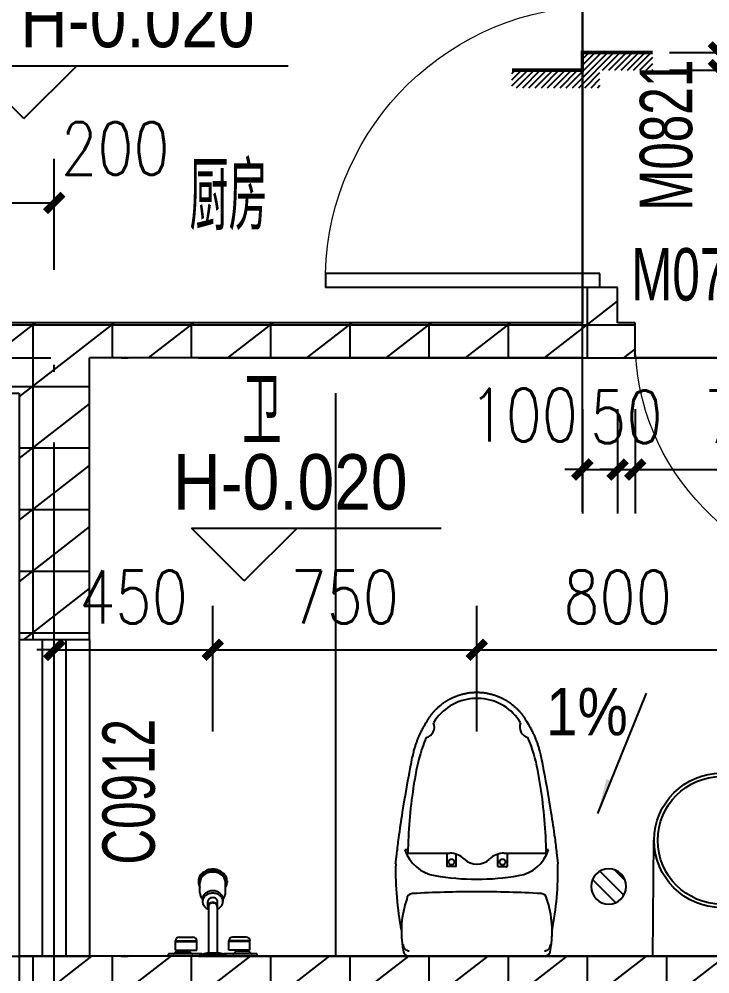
# Model space of a CAD drawing. Extents: x 718358 to 1668613, y -348838 to -159582.
# Drawn here: x 799135 to 801097, y -332244 to -329531 of the extents above; entities that cross this region are included whole.
import ezdxf

# ---------------------------------------------------------------- set-up
doc = ezdxf.new("R2010")
doc.units = 0
doc.header["$LTSCALE"] = 1000
doc.linetypes.add('DOTE', pattern=[2.42, 2, -0.2, 0.02, -0.2])
for name, color, linetype in [('建-厨卫用具', 66, 'Continuous'), ('建-墙体', 2, 'Continuous'), ('建-尺寸', 73, 'Continuous'), ('建-影线', 8, 'Continuous'), ('建-房间名', 7, 'Continuous'), ('建-标高', 3, 'Continuous'), ('建-符号', 3, 'Continuous'), ('建-轴网', 14, 'DOTE'), ('建-门窗', 4, 'Continuous'), ('建-门窗-编号', 7, 'Continuous'), ('高差符号', 7, 'Continuous')]:
    doc.layers.add(name, color=color, linetype=linetype)
doc.styles.add('_TCH_DIM', font='gt单线西文.shx', dxfattribs={"width": 0.8, "bigfont": 'gt单线中文.shx'})
doc.styles.add('_TCH_WINDOW', font='gt单线西文.shx', dxfattribs={"height": 3.5, "bigfont": 'gt单线中文.shx'})
doc.styles.add('DIM_FONT', font='SIMPLEX.shx', dxfattribs={"width": 0.8, "bigfont": 'GBCBIG.shx'})
doc.dimstyles.new('DIMN50', dxfattribs={"dimscale": 0.5, "dimtxt": 300, "dimasz": 100, "dimexe": 250, "dimexo": 300, "dimgap": 150, "dimtad": 1, "dimdec": 0, "dimzin": 0, "dimdsep": 46, "dimtxsty": 'DIM_FONT', "dimblk": 'ARCHTICK', "dimcen": 0.09, "dimdle": 1, "dimclrt": 7, "dimazin": 2, "dimtfac": 1, "dimtdec": 0, "dimtix": 1, "dimtmove": 2, "dimatfit": 3, "dimldrblk": 'ARCHTICK', "dimfxl": 1, "dimtolj": 1, "dimtzin": 0, "dimarcsym": 0})
pattern_1 = [(0, (0, 0), (0, 175), []), (37.875, (200, 0), (-84.807639, 109.038328), []), (90, (200, 0), (-225, 1e-14), [])]

# ---------------------------------------------------------------- blocks, each defined once
blk = doc.blocks.new('wash04')
at = {"layer": '建-厨卫用具'}
for p, q in [((-5.5, 113.5), (-5.5, 28.3)), ((0, 115.5), (-4.6, 114.6)), ((0, 115.5), (0, 33)), ((-49.2, 86.4), (-49.2, 51.2)), ((-15.1, 96.2), (-39.3, 96.2)), ((-15.1, 96.2), (-15.1, 41.3)), ((-12.1, 93.5), (-15.1, 93.5)), ((-11.7, 94.4), (-7.5, 97.9)), ((-12.1, 60.5), (-15.1, 60.5)), ((-11.7, 59.6), (-7.5, 56.1)), ((-194.5, 36.9), (-190.5, 36.9)), ((-163, 33), (-190, 33)), ((-146.8, 26.4), (-140.8, 26.4)), ((-15.1, 41.3), (-39.3, 41.3)), ((-4.4, 33), (-8.8, 14.3)), ((-4.4, 33), (0, 33)), ((-4.4, -33), (-4.4, 33)), ((0, -33), (0, 33)), ((-128.1, 12.7), (-140.8, 12.7)), ((-128.1, 11.3), (-8.8, 11.3)), ((-8.8, -14.3), (-8.8, 14.3)), ((-128.1, -12.6), (-140.8, -12.6)), ((-128.1, -11.3), (-8.8, -11.3)), ((-4.4, -33), (-8.8, -14.3)), ((-194.5, -36.8), (-190.5, -36.8)), ((-163, -33), (-190, -33)), ((-146.8, -26.4), (-140.8, -26.4)), ((-15.1, -41.2), (-39.3, -41.2)), ((-15.1, -96.2), (-15.1, -41.2)), ((-5.5, -28.3), (-5.5, -113.5)), ((-4.4, -33), (0, -33)), ((0, -33), (0, -115.5)), ((-49.2, -86.3), (-49.2, -51.1)), ((-12.1, -60.5), (-15.1, -60.5)), ((-11.7, -59.6), (-7.5, -56.1)), ((-15.1, -96.2), (-39.3, -96.2)), ((-12.1, -93.5), (-15.1, -93.5)), ((-11.7, -94.4), (-7.5, -97.9)), ((0, -115.5), (-4.6, -114.5))]:
    blk.add_line(p, q, dxfattribs=at)
at = {"layer": '建-厨卫用具', "color": 8}
for p, q in [((-39.3, 96.2), (-39.3, 41.3)), ((-38.8, 96.2), (-38.8, 41.3)), ((-37.7, 96.2), (-37.7, 41.3)), ((-12.1, 93.5), (-12.1, 60.5)), ((-39.3, -96.2), (-39.3, -41.2)), ((-38.8, -96.2), (-38.8, -41.2)), ((-37.7, -96.2), (-37.7, -41.2)), ((-12.1, -93.5), (-12.1, -60.5))]:
    blk.add_line(p, q, dxfattribs=at)
at = {"layer": '建-厨卫用具'}
for centre, radius, start, end in [((-11, 102.1), 5.5, 309.8056, 0), ((-4.4, 113.5), 1.1, 101.3099, 180), ((-39.3, 86.4), 9.9, 90, 180), ((-11, 93.5), 1.1, 129.8056, 180), ((-39.3, 51.2), 9.9, 180, 270), ((-11, 60.5), 1.1, 180, 230.1944), ((-11, 51.9), 5.5, 0, 50.1944), ((-185.9, 2.7), 37.5, 141.5015, 161.7649), ((-181.9, 2.7), 37.5, 141.5015, 161.7649), ((-191.2, 6.9), 30.8, 117.509, 141.5015), ((-187.1, 6.9), 30.8, 117.509, 141.5015), ((-187.4, 5.5), 28.1, 116.824, 140.6773), ((-194.5, 13.3), 23.5, 90, 117.509), ((-190.5, 13.3), 23.5, 90, 117.509), ((-190, 10.7), 22.3, 90, 116.824), ((-190.5, 13.3), 23.5, 62.491, 90), ((-193.8, 6.9), 30.8, 58.0154, 62.491), ((-163, 10.7), 22.3, 63.176, 90), ((-147.1, 8.6), 17.8, 90, 116.824), ((-165.6, 5.5), 28.1, 47.966, 63.176), ((-140.8, 8.6), 17.8, 90, 116.824), ((-147.1, 8.6), 17.8, 89.0775, 90), ((-140.8, 8.6), 17.8, 63.176, 90), ((-184.4, 0), 40.2, 161.2577, 180), ((-184.4, 0), 40.2, 180, 198.7423), ((-190.8, 2.2), 33.4, 149.8929, 161.2577), ((-173.6, 0), 46.2, 161.7649, 180), ((-173.6, 0), 46.2, 180, 198.2351), ((-176.8, 0), 40.2, 161.2577, 180), ((-176.8, 0), 40.2, 180, 198.7423), ((-183.3, 2.2), 33.4, 140.6773, 161.2577), ((-136.6, 0), 32.1, 161.2577, 180), ((-141.7, 1.7), 26.7, 140.6773, 161.2577), ((-145, 4.4), 22.5, 116.824, 140.6773), ((-130.2, 0), 32.1, 161.2577, 180), ((-130.2, 0), 32.1, 180, 198.7423), ((-135.4, 1.7), 26.7, 140.6773, 161.2577), ((-138.7, 4.4), 22.5, 116.824, 140.6773), ((-135.7, 0), 15.4, 161.2577, 180), ((-135.7, 0), 15.4, 180, 198.7423), ((-138.2, 0.8), 12.8, 140.6773, 161.2577), ((-139.8, 2.1), 10.8, 116.824, 140.6773), ((-140.8, 4.1), 8.55, 90, 116.824), ((-123.1, 0), 15.4, 161.2577, 180), ((-125.6, 0.8), 12.8, 140.6773, 161.2577), ((-123.6, 0), 13.7, 161.2577, 180), ((-123.6, 0), 13.7, 180, 198.7423), ((-125.8, 0.7), 11.4, 140.6773, 161.2577), ((-127.1, 2.1), 10.8, 116.824, 140.6773), ((-127.2, 1.9), 9.6, 116.824, 140.6773), ((-142.8, 4.4), 22.5, 39.3227, 63.176), ((-128.1, 4.1), 8.55, 90, 116.824), ((-128.1, 3.7), 7.62, 90, 116.824), ((-128.1, 4.1), 8.55, 63.176, 90), ((-146.1, 1.7), 26.7, 20.9061, 39.3227), ((-129.1, 2.1), 10.8, 58.2231, 63.176), ((-190.8, -2.2), 33.4, 198.7423, 210.1071), ((-185.9, -2.7), 37.5, 198.2351, 218.4985), ((-181.9, -2.7), 37.5, 198.2351, 218.4985), ((-183.3, -2.2), 33.4, 198.7423, 219.3227), ((-187.4, -5.5), 28.1, 219.3227, 243.176), ((-136.6, 0), 32.1, 180, 198.7423), ((-141.7, -1.7), 26.7, 198.7423, 219.3227), ((-145, -4.4), 22.5, 219.3227, 243.176), ((-135.4, -1.7), 26.7, 198.7423, 219.3227), ((-138.7, -4.4), 22.5, 219.3227, 243.176), ((-147.1, -8.6), 17.8, 243.176, 270), ((-138.2, -0.8), 12.8, 198.7423, 219.3227), ((-140.8, -8.6), 17.8, 243.176, 270), ((-139.8, -2.1), 10.8, 219.3227, 243.176), ((-140.8, -4.1), 8.55, 243.176, 270), ((-140.8, -8.6), 17.8, 270, 296.824), ((-123.1, 0), 15.4, 180, 198.7423), ((-125.6, -0.8), 12.8, 198.7423, 219.3227), ((-125.8, -0.7), 11.4, 198.7423, 219.3227), ((-127.1, -2.1), 10.8, 219.3227, 243.176), ((-127.2, -1.9), 9.6, 219.3227, 243.176), ((-142.8, -4.4), 22.5, 296.824, 320.6773), ((-128.1, -4.1), 8.55, 243.176, 270), ((-128.1, -3.7), 7.62, 243.176, 270), ((-128.1, -4.1), 8.55, 270, 296.824), ((-146.1, -1.7), 26.7, 320.6773, 339.0939), ((-129.1, -2.1), 10.8, 296.824, 301.7769), ((-191.2, -6.9), 30.8, 218.4985, 242.491), ((-210.5, -29.4), 1.7, 32.24, 179.2343), ((-187.1, -6.9), 30.8, 218.4985, 242.491), ((-194.5, -13.3), 23.5, 242.491, 270), ((-190.5, -13.3), 23.5, 242.491, 270), ((-190, -10.7), 22.3, 243.176, 270), ((-190.5, -13.3), 23.5, 270, 297.509), ((-193.8, -6.9), 30.8, 297.509, 301.9846), ((-163, -10.7), 22.3, 270, 296.824), ((-165.6, -5.5), 28.1, 296.824, 312.034), ((-147.1, -8.6), 17.8, 270, 270.9225), ((-39.3, -51.1), 9.9, 90, 180), ((-11, -60.5), 1.1, 129.8056, 180), ((-11, -51.9), 5.5, 309.8056, 0), ((-39.3, -86.3), 9.9, 180, 270), ((-11, -93.5), 1.1, 180, 230.1944), ((-11, -102.1), 5.5, 0, 50.1944), ((-4.4, -113.5), 1.1, 180, 258.6901)]:
    blk.add_arc(centre, radius, start, end, dxfattribs=at)
at = {"layer": '建-厨卫用具', "color": 8}
for centre, radius, start, end in [((-210.5, 29.4), 1.7, 180.7657, 327.76), ((-203.7, 27.2), 6.9, 74.9906, 120.7656), ((-177.6, 0), 46.2, 161.7649, 180), ((-177.6, 0), 46.2, 180, 198.2351), ((-221.5, 4.2), 2.39, 29.8338, 144.7935), ((-219.9, 14.7), 2.59, 217.5611, 319.1131), ((-215.8, 21.9), 1.91, 4.7667, 145.8586), ((-221.5, -4.2), 2.39, 215.2065, 330.1662), ((-219.9, -14.7), 2.59, 40.8869, 142.4389), ((-215.8, -21.9), 1.91, 214.1414, 355.2333), ((-203.7, -27.2), 6.9, 239.2344, 285.0094)]:
    blk.add_arc(centre, radius, start, end, dxfattribs=at)
blk = doc.blocks.new('A$C28466982')
at = {"layer": '建-厨卫用具'}
h = blk.add_hatch(dxfattribs=at)
h.set_pattern_fill('ANSI31', color=256, scale=20, style=0)
h.set_pattern_definition([(45, (-61544.167, -20665.726), (-22.45064, 22.45064), [])])
edge = h.paths.add_edge_path()
edge.add_arc((50, 50), 50, 0, 360)
blk.add_circle((50, 50), 50, dxfattribs=at)
blk = doc.blocks.new('$TCHSYS$DOOR2D')
for p, q in [((0.45, 0.975), (0.5, 0.975)), ((0.45, 0), (0.45, 0.975)), ((0.5, 0), (0.5, 0.975)), ((0.5, 0), (0.45, 0))]:
    blk.add_line(p, q)
at = {"lineweight": 13}
blk.add_arc((0.475, 0), 0.975, 91.4693, 180, dxfattribs=at)
blk = doc.blocks.new('MT')
at = {"layer": '建-厨卫用具'}
for p, q in [((-193.5, 0), (193.5, 0)), ((-230, -265.8), (-230.4, -261.9)), ((-229.6, -269.6), (-230, -265.8)), ((-229.1, -273.4), (-229.6, -269.6)), ((-85.9, -292.3, 0), (-85.9, -254.8, 0)), ((-84.8, -253.7, 0), (-61.2, -253.7, 0)), ((-60.2, -254.8, 0), (-60.2, -289.7, 0)), ((58.2, -256.3, 0), (58.2, -289.3, 0)), ((84.4, -255.2, 0), (59.2, -255.2, 0)), ((85.4, -292.3, 0), (85.4, -256.3, 0)), ((229.6, -269.6), (229.1, -273.4)), ((230, -265.8), (229.6, -269.6)), ((230.4, -261.9), (230, -265.8)), ((-228.7, -277.2), (-229.1, -273.4)), ((-228.3, -281), (-228.7, -277.2)), ((-227.8, -284.8), (-228.3, -281)), ((-227.4, -288.6), (-227.8, -284.8)), ((-226.9, -292.4), (-227.4, -288.6)), ((-226.3, -297.8), (-226.9, -292.4)), ((-225.6, -303.2), (-226.3, -297.8)), ((-77.9, -292.3, 0), (-197.4, -292.3, 0)), ((195.9, -292.3, 0), (77, -292.3, 0)), ((226.3, -297.8), (225.6, -303.2)), ((226.9, -292.4), (226.3, -297.8)), ((227.4, -288.6), (226.9, -292.4)), ((227.8, -284.8), (227.4, -288.6)), ((228.3, -281), (227.8, -284.8)), ((228.7, -277.2), (228.3, -281)), ((229.1, -273.4), (228.7, -277.2)), ((-225, -308.6), (-225.6, -303.2)), ((-224.3, -314.1), (-225, -308.6)), ((-223.6, -319.5), (-224.3, -314.1)), ((-222.9, -324.9), (-223.6, -319.5)), ((-222.2, -330.3), (-222.9, -324.9)), ((-204, -301.6, 0), (-197.2, -301.6, 0)), ((195.7, -301.6, 0), (204, -301.6, 0)), ((222.9, -324.9), (222.2, -330.3)), ((223.6, -319.5), (222.9, -324.9)), ((224.3, -314.1), (223.6, -319.5)), ((225, -308.6), (224.3, -314.1)), ((225.6, -303.2), (225, -308.6)), ((-221.4, -335.8), (-222.2, -330.3)), ((-220.2, -344.9), (-221.4, -335.8)), ((-218.9, -354), (-220.2, -344.9)), ((220.2, -344.9), (218.9, -354)), ((221.4, -335.8), (220.2, -344.9)), ((222.2, -330.3), (221.4, -335.8)), ((-217.6, -363.1), (-218.9, -354)), ((-216.3, -372.2), (-217.6, -363.1)), ((-214.9, -381.3), (-216.3, -372.2)), ((216.3, -372.2), (214.9, -381.3)), ((217.6, -363.1), (216.3, -372.2)), ((218.9, -354), (217.6, -363.1)), ((-213.6, -390.4), (-214.9, -381.3)), ((-212.2, -399.5), (-213.6, -390.4)), ((-210.7, -408.6), (-212.2, -399.5)), ((212.2, -399.5), (210.7, -408.6)), ((213.6, -390.4), (212.2, -399.5)), ((214.9, -381.3), (213.6, -390.4)), ((-207.9, -426.5), (-210.7, -408.6)), ((-204.9, -444.3), (-207.9, -426.5)), ((207.9, -426.5), (204.9, -444.3)), ((210.7, -408.6), (207.9, -426.5)), ((-201.9, -462.1), (-204.9, -444.3)), ((204.9, -444.3), (201.9, -462.1)), ((-198.7, -479.9), (-201.9, -462.1)), ((-195.5, -497.6), (-198.7, -479.9)), ((198.7, -479.9), (195.5, -497.6)), ((201.9, -462.1), (198.7, -479.9)), ((-192.3, -515.4), (-195.5, -497.6)), ((-189, -533.2), (-192.3, -515.4)), ((192.3, -515.4), (189, -533.2)), ((195.5, -497.6), (192.3, -515.4)), ((-185.6, -550.9), (-189, -533.2)), ((189, -533.2), (185.6, -550.9)), ((-184.3, -557.4), (-185.6, -550.9)), ((-183.1, -563.2), (-184.3, -557.4)), ((-182, -568.2), (-183.1, -563.2)), ((-181, -572.6), (-182, -568.2)), ((182, -568.2), (181, -572.6)), ((183.1, -563.2), (182, -568.2)), ((184.3, -557.4), (183.1, -563.2)), ((185.6, -550.9), (184.3, -557.4)), ((-180.1, -576.6), (-181, -572.6)), ((-179.2, -580.1), (-180.1, -576.6)), ((-178.4, -583.2), (-179.2, -580.1)), ((-177.5, -586.1), (-178.4, -583.2)), ((-176.7, -588.9), (-177.5, -586.1)), ((-176, -591.6), (-176.7, -588.9)), ((-175.2, -594.1), (-176, -591.6)), ((-174.4, -596.5), (-175.2, -594.1)), ((-173.7, -598.9), (-174.4, -596.5)), ((174.4, -596.5), (173.7, -598.9)), ((175.2, -594.1), (174.4, -596.5)), ((176, -591.6), (175.2, -594.1)), ((176.7, -588.9), (176, -591.6)), ((177.5, -586.1), (176.7, -588.9)), ((178.4, -583.2), (177.5, -586.1)), ((179.2, -580.1), (178.4, -583.2)), ((180.1, -576.6), (179.2, -580.1)), ((181, -572.6), (180.1, -576.6)), ((-172.9, -601.2), (-173.7, -598.9)), ((-172.1, -603.4), (-172.9, -601.2)), ((-171.4, -605.6), (-172.1, -603.4)), ((-170.6, -607.9), (-171.4, -605.6)), ((-169.7, -610.1), (-170.6, -607.9)), ((-168.9, -612.3), (-169.7, -610.1)), ((-168, -614.5), (-168.9, -612.3)), ((-167.2, -616.7), (-168, -614.5)), ((-166.3, -618.9), (-167.2, -616.7)), ((-165.4, -621), (-166.3, -618.9)), ((-164.5, -623.2), (-165.4, -621)), ((-163.5, -625.4), (-164.5, -623.2)), ((164.5, -623.2), (163.5, -625.4)), ((165.4, -621), (164.5, -623.2)), ((166.3, -618.9), (165.4, -621)), ((167.2, -616.7), (166.3, -618.9)), ((168, -614.5), (167.2, -616.7)), ((168.9, -612.3), (168, -614.5)), ((169.7, -610.1), (168.9, -612.3)), ((170.6, -607.9), (169.7, -610.1)), ((171.4, -605.6), (170.6, -607.9)), ((172.1, -603.4), (171.4, -605.6)), ((172.9, -601.2), (172.1, -603.4)), ((173.7, -598.9), (172.9, -601.2)), ((-162.6, -627.6), (-163.5, -625.4)), ((-161.6, -629.8), (-162.6, -627.6)), ((-160.5, -632), (-161.6, -629.8)), ((-159.5, -634.3), (-160.5, -632)), ((-158.3, -636.7), (-159.5, -634.3)), ((-157.1, -639.2), (-158.3, -636.7)), ((-155.8, -641.7), (-157.1, -639.2)), ((-154.4, -644.4), (-155.8, -641.7)), ((-152.9, -647.3), (-154.4, -644.4)), ((-151.2, -650.5), (-152.9, -647.3)), ((-149.2, -654), (-151.2, -650.5)), ((151.2, -650.5), (149.2, -654)), ((152.9, -647.3), (151.2, -650.5)), ((154.4, -644.4), (152.9, -647.3)), ((155.8, -641.7), (154.4, -644.4)), ((157.1, -639.2), (155.8, -641.7)), ((158.3, -636.7), (157.1, -639.2)), ((159.5, -634.3), (158.3, -636.7)), ((160.5, -632), (159.5, -634.3)), ((161.6, -629.8), (160.5, -632)), ((162.6, -627.6), (161.6, -629.8)), ((163.5, -625.4), (162.6, -627.6)), ((-146.9, -658), (-149.2, -654)), ((-144.3, -662.4), (-146.9, -658)), ((-141.3, -667.4), (-144.3, -662.4)), ((-137.8, -673.1), (-141.3, -667.4)), ((-136.5, -675.1), (-137.8, -673.1)), ((-135.4, -676.9), (-136.5, -675.1)), ((-134.4, -678.4), (-135.4, -676.9)), ((135.4, -676.9), (134.4, -678.4)), ((136.5, -675.1), (135.4, -676.9)), ((137.8, -673.1), (136.5, -675.1)), ((141.3, -667.4), (137.8, -673.1)), ((144.3, -662.4), (141.3, -667.4)), ((146.9, -658), (144.3, -662.4)), ((149.2, -654), (146.9, -658)), ((-133.5, -679.8), (-134.4, -678.4)), ((-132.7, -681), (-133.5, -679.8)), ((-131.9, -682.1), (-132.7, -681)), ((-131.3, -683), (-131.9, -682.1)), ((-130.6, -683.9), (-131.3, -683)), ((-130, -684.8), (-130.6, -683.9)), ((-129.4, -685.6), (-130, -684.8)), ((-128.9, -686.3), (-129.4, -685.6)), ((-128.3, -687), (-128.9, -686.3)), ((-127.8, -687.7), (-128.3, -687)), ((-127.2, -688.4), (-127.8, -687.7)), ((-126.7, -689.1), (-127.2, -688.4)), ((-126.2, -689.7), (-126.7, -689.1)), ((-125.7, -690.4), (-126.2, -689.7)), ((-125.1, -691), (-125.7, -690.4)), ((-124.6, -691.7), (-125.1, -691)), ((-124.1, -692.3), (-124.6, -691.7)), ((-123.5, -693), (-124.1, -692.3)), ((-123, -693.6), (-123.5, -693)), ((-122.4, -694.2), (-123, -693.6)), ((-121.9, -694.9), (-122.4, -694.2)), ((-121.3, -695.5), (-121.9, -694.9)), ((-120.7, -696.1), (-121.3, -695.5)), ((-120.2, -696.7), (-120.7, -696.1)), ((-119.6, -697.4), (-120.2, -696.7)), ((-118.9, -698), (-119.6, -697.4)), ((-118.3, -698.7), (-118.9, -698)), ((-117.6, -699.4), (-118.3, -698.7)), ((-116.9, -700.1), (-117.6, -699.4)), ((-116.1, -700.9), (-116.9, -700.1)), ((-115.3, -701.7), (-116.1, -700.9)), ((-114.4, -702.6), (-115.3, -701.7)), ((-113.4, -703.6), (-114.4, -702.6)), ((-112.2, -704.7), (-113.4, -703.6)), ((-110.9, -705.9), (-112.2, -704.7)), ((112.2, -704.7), (110.9, -705.9)), ((113.4, -703.6), (112.2, -704.7)), ((114.4, -702.6), (113.4, -703.6)), ((115.3, -701.7), (114.4, -702.6)), ((116.1, -700.9), (115.3, -701.7)), ((116.9, -700.1), (116.1, -700.9)), ((117.6, -699.4), (116.9, -700.1)), ((118.3, -698.7), (117.6, -699.4)), ((118.9, -698), (118.3, -698.7)), ((119.6, -697.4), (118.9, -698)), ((120.2, -696.7), (119.6, -697.4)), ((120.7, -696.1), (120.2, -696.7)), ((121.3, -695.5), (120.7, -696.1)), ((121.9, -694.9), (121.3, -695.5)), ((122.4, -694.2), (121.9, -694.9)), ((123, -693.6), (122.4, -694.2)), ((123.5, -693), (123, -693.6)), ((124.1, -692.3), (123.5, -693)), ((124.6, -691.7), (124.1, -692.3)), ((125.1, -691), (124.6, -691.7)), ((125.7, -690.4), (125.1, -691)), ((126.2, -689.7), (125.7, -690.4)), ((126.7, -689.1), (126.2, -689.7)), ((127.2, -688.4), (126.7, -689.1)), ((127.8, -687.7), (127.2, -688.4)), ((128.3, -687), (127.8, -687.7)), ((128.9, -686.3), (128.3, -687)), ((129.4, -685.6), (128.9, -686.3)), ((130, -684.8), (129.4, -685.6)), ((130.6, -683.9), (130, -684.8)), ((131.3, -683), (130.6, -683.9)), ((131.9, -682.1), (131.3, -683)), ((132.7, -681), (131.9, -682.1)), ((133.5, -679.8), (132.7, -681)), ((134.4, -678.4), (133.5, -679.8)), ((-109.3, -707.3), (-110.9, -705.9)), ((-107.6, -708.9), (-109.3, -707.3)), ((-105.7, -710.5), (-107.6, -708.9)), ((-104, -712), (-105.7, -710.5)), ((-102.5, -713.3), (-104, -712)), ((-101.2, -714.4), (-102.5, -713.3)), ((-100, -715.3), (-101.2, -714.4)), ((-99, -716.2), (-100, -715.3)), ((-98, -717), (-99, -716.2)), ((-97.1, -717.7), (-98, -717)), ((-96.2, -718.3), (-97.1, -717.7)), ((-95.4, -718.9), (-96.2, -718.3)), ((-94.6, -719.5), (-95.4, -718.9)), ((-93.8, -720.1), (-94.6, -719.5)), ((-93, -720.7), (-93.8, -720.1)), ((-92.3, -721.2), (-93, -720.7)), ((-91.5, -721.7), (-92.3, -721.2)), ((-90.8, -722.2), (-91.5, -721.7)), ((-90, -722.7), (-90.8, -722.2)), ((-89.3, -723.2), (-90, -722.7)), ((-88.5, -723.7), (-89.3, -723.2)), ((-87.8, -724.2), (-88.5, -723.7)), ((-87, -724.7), (-87.8, -724.2)), ((-86.3, -725.1), (-87, -724.7)), ((-85.5, -725.6), (-86.3, -725.1)), ((-84.8, -726.1), (-85.5, -725.6)), ((-84, -726.5), (-84.8, -726.1)), ((-83.2, -727), (-84, -726.5)), ((-82.4, -727.4), (-83.2, -727)), ((-81.6, -727.9), (-82.4, -727.4)), ((-80.8, -728.4), (-81.6, -727.9)), ((-79.9, -728.9), (-80.8, -728.4)), ((-79, -729.4), (-79.9, -728.9)), ((-78, -729.9), (-79, -729.4)), ((-77, -730.4), (-78, -729.9)), ((-75.9, -731), (-77, -730.4)), ((-74.7, -731.6), (-75.9, -731)), ((-73.3, -732.3), (-74.7, -731.6)), ((-71.8, -733), (-73.3, -732.3)), ((73.3, -732.3), (71.8, -733)), ((73.7, -732), (72.9, -732.5)), ((74.7, -731.6), (73.3, -732.3)), ((75.9, -731), (74.7, -731.6)), ((77, -730.4), (75.9, -731)), ((78, -729.9), (77, -730.4)), ((79, -729.4), (78, -729.9)), ((79.9, -728.9), (79, -729.4)), ((80.8, -728.4), (79.9, -728.9)), ((81.6, -727.9), (80.8, -728.4)), ((82.4, -727.4), (81.6, -727.9)), ((83.2, -727), (82.4, -727.4)), ((84, -726.5), (83.2, -727)), ((84.8, -726.1), (84, -726.5)), ((85.5, -725.6), (84.8, -726.1)), ((86.3, -725.1), (85.5, -725.6)), ((87, -724.7), (86.3, -725.1)), ((87.8, -724.2), (87, -724.7)), ((88.5, -723.7), (87.8, -724.2)), ((89.3, -723.2), (88.5, -723.7)), ((90, -722.7), (89.3, -723.2)), ((90.8, -722.2), (90, -722.7)), ((91.5, -721.7), (90.8, -722.2)), ((92.3, -721.2), (91.5, -721.7)), ((93, -720.7), (92.3, -721.2)), ((94.6, -719.5), (93.8, -720.1)), ((95.4, -718.9), (94.6, -719.5)), ((96.2, -718.3), (95.4, -718.9)), ((97.1, -717.7), (96.2, -718.3)), ((98, -717), (97.1, -717.7)), ((99, -716.2), (98, -717)), ((100, -715.3), (99, -716.2)), ((101.2, -714.4), (100, -715.3)), ((102.5, -713.3), (101.2, -714.4)), ((104, -712), (102.5, -713.3)), ((105.7, -710.5), (104, -712)), ((107.6, -708.9), (105.7, -710.5)), ((109.3, -707.3), (107.6, -708.9)), ((110.9, -705.9), (109.3, -707.3)), ((-70, -733.8), (-71.8, -733)), ((-68, -734.8), (-70, -733.8)), ((-65.7, -735.8), (-68, -734.8)), ((-63.7, -736.7), (-65.7, -735.8)), ((-61.9, -737.4), (-63.7, -736.7)), ((-60.3, -738.1), (-61.9, -737.4)), ((-58.9, -738.7), (-60.3, -738.1)), ((-57.7, -739.2), (-58.9, -738.7)), ((-56.6, -739.6), (-57.7, -739.2)), ((-55.6, -740), (-56.6, -739.6)), ((-54.6, -740.3), (-55.6, -740)), ((-53.7, -740.7), (-54.6, -740.3)), ((-52.9, -741), (-53.7, -740.7)), ((-52, -741.3), (-52.9, -741)), ((-51.2, -741.5), (-52, -741.3)), ((-50.3, -741.8), (-51.2, -741.5)), ((-49.5, -742.1), (-50.3, -741.8)), ((-48.6, -742.4), (-49.5, -742.1)), ((-47.7, -742.6), (-48.6, -742.4)), ((-46.7, -742.9), (-47.7, -742.6)), ((-45.7, -743.2), (-46.7, -742.9)), ((-44.5, -743.5), (-45.7, -743.2)), ((-43.2, -743.9), (-44.5, -743.5)), ((-41.8, -744.3), (-43.2, -743.9)), ((-40.1, -744.7), (-41.8, -744.3)), ((-38.2, -745.1), (-40.1, -744.7)), ((-36, -745.6), (-38.2, -745.1)), ((-33.6, -746.2), (-36, -745.6)), ((-31.4, -746.6), (-33.6, -746.2)), ((-29.5, -747), (-31.4, -746.6)), ((-27.7, -747.4), (-29.5, -747)), ((-26.2, -747.7), (-27.7, -747.4)), ((-24.9, -747.9), (-26.2, -747.7)), ((-23.6, -748.1), (-24.9, -747.9)), ((-22.5, -748.3), (-23.6, -748.1)), ((-21.4, -748.4), (-22.5, -748.3)), ((-20.3, -748.6), (-21.4, -748.4)), ((-19.3, -748.7), (-20.3, -748.6)), ((-18.3, -748.8), (-19.3, -748.7)), ((-17.3, -748.9), (-18.3, -748.8)), ((-16.2, -749), (-17.3, -748.9)), ((-15.2, -749.1), (-16.2, -749)), ((-14, -749.2), (-15.2, -749.1)), ((-12.9, -749.3), (-14, -749.2)), ((-11.6, -749.4), (-12.9, -749.3)), ((-10.2, -749.5), (-11.6, -749.4)), ((-8.6, -749.5), (-10.2, -749.5)), ((-6.9, -749.6), (-8.6, -749.5)), ((-4.9, -749.6), (-6.9, -749.6)), ((-2.6, -749.7), (-4.9, -749.6)), ((0, -749.7), (-2.6, -749.7)), ((2.6, -749.7), (0, -749.7)), ((4.9, -749.6), (2.6, -749.7)), ((6.9, -749.6), (4.9, -749.6)), ((8.6, -749.5), (6.9, -749.6)), ((10.2, -749.5), (8.6, -749.5)), ((11.6, -749.4), (10.2, -749.5)), ((12.9, -749.3), (11.6, -749.4)), ((14, -749.2), (12.9, -749.3)), ((15.2, -749.1), (14, -749.2)), ((16.2, -749), (15.2, -749.1)), ((17.3, -748.9), (16.2, -749)), ((18.3, -748.8), (17.3, -748.9)), ((19.3, -748.7), (18.3, -748.8)), ((20.3, -748.6), (19.3, -748.7)), ((21.4, -748.4), (20.3, -748.6)), ((22.5, -748.3), (21.4, -748.4)), ((23.6, -748.1), (22.5, -748.3)), ((24.9, -747.9), (23.6, -748.1)), ((26.2, -747.7), (24.9, -747.9)), ((27.7, -747.4), (26.2, -747.7)), ((29.5, -747), (27.7, -747.4)), ((31.4, -746.6), (29.5, -747)), ((33.6, -746.2), (31.4, -746.6)), ((36, -745.6), (33.6, -746.2)), ((38.2, -745.1), (36, -745.6)), ((40.1, -744.7), (38.2, -745.1)), ((41.8, -744.3), (40.1, -744.7)), ((43.2, -743.9), (41.8, -744.3)), ((44.5, -743.5), (43.2, -743.9)), ((45.7, -743.2), (44.5, -743.5)), ((46.7, -742.9), (45.7, -743.2)), ((47.7, -742.6), (46.7, -742.9)), ((48.6, -742.4), (47.7, -742.6)), ((49.5, -742.1), (48.6, -742.4)), ((50.3, -741.8), (49.5, -742.1)), ((51.2, -741.5), (50.3, -741.8)), ((52, -741.3), (51.2, -741.5)), ((52.9, -741), (52, -741.3)), ((53.7, -740.7), (52.9, -741)), ((54.6, -740.3), (53.7, -740.7)), ((55.6, -740), (54.6, -740.3)), ((56.6, -739.6), (55.6, -740)), ((57.7, -739.2), (56.6, -739.6)), ((58.9, -738.7), (57.7, -739.2)), ((60.3, -738.1), (58.9, -738.7)), ((61.9, -737.4), (60.3, -738.1)), ((63.7, -736.7), (61.9, -737.4)), ((65.7, -735.8), (63.7, -736.7)), ((68, -734.8), (65.7, -735.8)), ((70, -733.8), (68, -734.8)), ((71.8, -733), (70, -733.8))]:
    blk.add_line(p, q, dxfattribs=at)
for centre, radius in [((-73.1, -267.4, 0), 8.36), ((71.6, -267.4, 0), 8.27)]:
    blk.add_circle(centre, radius, dxfattribs=at)
for centre, radius, start, end in [((192, -17.1), 17.1, 357.045, 84.9042), ((68.3, -71, 0), 282.4, 169.1623, 198.8128), ((68.3, -71), 282.4, 169.1623, 180.2252), ((-192, -17.1), 17.1, 95.0958, 182.955), ((-192, -32.1, 0), 17.1, 90, 182.955), ((192, -32.1, 0), 17.1, 357.045, 90), ((-68.3, -71, 0), 282.4, 341.1872, 10.8377), ((-68.3, -71), 282.4, 359.7748, 10.8377), ((654.1, -242.1), 884.7, 168.9279, 181.2884), ((-654.1, -242.1), 884.7, 358.7116, 11.0721), ((-182, -160.6, 0), 17.1, 185.0205, 266.767), ((182, -160.6, 0), 17.1, 273.233, 354.9795), ((0, 3061.2, 0), 3244, 266.7671, 270), ((0, 3061.2, 0), 3244, 270, 273.2329), ((-100.6, -336, 0), 108.9, 99.6222, 161.5603), ((0, -919.8, 0), 701.3, 80.2439, 99.7561), ((100.6, -336, 0), 108.9, 18.4397, 80.3778), ((-84.8, -254.8, 0), 1.04, 90, 180), ((-61.2, -254.8, 0), 1.04, 0, 90), ((-0.5, -312.4, 0), 51.3, 46.1631, 133.8369), ((59.2, -256.3, 0), 1.04, 90, 180), ((84.4, -256.3, 0), 1.04, 0, 90), ((1205.1, -268.4, 0), 1402.7, 180.9766, 188.7648), ((-77.9, -231.8, 0), 60.6, 270, 313.8369), ((77, -231.8, 0), 60.6, 226.1631, 270), ((-1206.6, -268.4, 0), 1402.7, 351.4194, 359.0234), ((1205.1, -268.4, 0), 1402.7, 188.7648, 190.6402), ((-1206.6, -268.4, 0), 1402.7, 349.3598, 351.4194), ((270.6, -444, 0), 451.8, 190.6402, 203.0464), ((-272.1, -444, 0), 451.8, 336.9536, 349.3598), ((-152.5, -650.5, 0), 30.5, 336.2283, 76.1176), ((151, -650.5, 0), 30.5, 103.8824, 203.7717), ((-1.1, -588.5, 0), 144, 211.0111, 265.4041), ((-0.4, -588.5, 0), 144, 274.5959, 328.9889), ((-1.1, -588.5, 0), 144, 265.4041, 270.1395), ((-0.4, -588.5, 0), 144, 269.8605, 275.0165)]:
    blk.add_arc(centre, radius, start, end, dxfattribs=at)
blk = doc.blocks.new('汤尼克半挂盆(600X520)')
at = {"layer": '建-厨卫用具'}
for p, q in [((-300, 0), (-297.5, -329)), ((-300, 0), (300, 0)), ((300, 0), (297.5, -329)), ((-3.6, -45.9), (-18.4, -52.2)), ((46.6, -209.3), (-27.4, -81.4)), ((23.7, -59.5), (65, -201.4)), ((-105, -138), (5.3, -138)), ((-105, -148), (11.1, -148)), ((0, -156.7), (0, -296.3)), ((46.5, -138), (105, -138)), ((49.4, -148), (105, -148)), ((65, -201.4), (46.6, -209.3)), ((-79.6, -220), (84.6, -220)), ((-105, -510), (105, -510)), ((-105, -520), (105, -520))]:
    blk.add_line(p, q, dxfattribs=at)
for centre, radius in [((-80, -75), 12.5), ((80, -75), 12.5), ((0, -220), 36.5), ((0, -220), 23)]:
    blk.add_circle(centre, radius, dxfattribs=at)
for centre, radius, start, end in [((-10.6, -70.6), 20, 113.1397, 212.602), ((4.2, -64.3), 20, 13.6774, 113.1397), ((-105, -329), 191, 90, 270), ((-105, -329), 181, 90, 270), ((105, -329), 191, 270, 90), ((105, -329), 181, 270, 90)]:
    blk.add_arc(centre, radius, start, end, dxfattribs=at)
blk = doc.blocks.new('$TCHSYS$WIN2D')
for p, q in [((-0.5, 0.5), (0.5, 0.5)), ((-0.5, 0.5), (-0.5, -0.5)), ((0.5, 0.5), (0.5, -0.5)), ((0.5, 0.1667), (-0.5, 0.1667)), ((0.5, -0.1667), (-0.5, -0.1667)), ((-0.5, -0.5), (0.5, -0.5))]:
    blk.add_line(p, q)
blk = doc.blocks.new('_ArchTick')
at = {"color": 0, "linetype": 'ByBlock', "const_width": 0.4}
blk.add_lwpolyline([(-0.5, -0.5), (0.5, 0.5)], dxfattribs=at)
blk = doc.blocks.new('*D417')
at = {"layer": 'Defpoints', "color": 0, "transparency": 16777216}
for p in [(800833, -329625.9), (801122.9, -329625.9), (800833, -329675.9)]:
    blk.add_point(p, dxfattribs=at)
at = {"layer": '建-尺寸', "color": 0, "lineweight": -2, "transparency": 16777216}
for p, q in [((801122.9, -329625.9), (801122.9, -329575.9)), ((800983, -329625.9), (801247.9, -329625.9)), ((801122.9, -329675.9), (801122.9, -329625.9)), ((800983, -329675.9), (801247.9, -329675.9)), ((801122.9, -329675.9), (801122.9, -329725.9))]:
    blk.add_line(p, q, dxfattribs=at)
at = {"layer": '建-尺寸', "color": 0, "lineweight": -2, "transparency": 16777216, "xscale": 50, "yscale": 50, "zscale": 50}
for p, rotation in [((801122.9, -329625.9), 270), ((801122.9, -329675.9), 90)]:
    blk.add_blockref('_ArchTick', p, dxfattribs=dict(at, rotation=rotation))
at = {"layer": '建-尺寸', "color": 7, "transparency": 16777216, "insert": (801262.9, -329650.9), "char_height": 150, "attachment_point": 5, "rotation": 90, "style": 'DIM_FONT'}
blk.add_mtext('\\A1;20', dxfattribs=at)
blk = doc.blocks.new('*D419')
at = {"layer": 'Defpoints', "color": 0, "transparency": 16777216}
for p in [(800735.2, -330489.1), (800835.2, -330489.1), (800835.2, -330811.2)]:
    blk.add_point(p, dxfattribs=at)
at = {"layer": '建-尺寸', "color": 0, "lineweight": -2, "transparency": 16777216}
for p, q in [((800735.2, -330639.1), (800735.2, -330936.2)), ((800835.2, -330639.1), (800835.2, -330936.2)), ((800735.2, -330811.2), (800685.2, -330811.2)), ((800735.2, -330811.2), (800835.2, -330811.2)), ((800835.2, -330811.2), (800885.2, -330811.2))]:
    blk.add_line(p, q, dxfattribs=at)
at = {"layer": '建-尺寸', "color": 0, "lineweight": -2, "transparency": 16777216, "xscale": 50, "yscale": 50, "zscale": 50}
blk.add_blockref('_ArchTick', (800735.2, -330811.2), dxfattribs=at)
at = {"layer": '建-尺寸', "color": 0, "lineweight": -2, "transparency": 16777216, "xscale": 50, "yscale": 50, "zscale": 50, "rotation": 180}
blk.add_blockref('_ArchTick', (800835.2, -330811.2), dxfattribs=at)
at = {"layer": '建-尺寸', "color": 7, "transparency": 16777216, "insert": (800568.6, -330656.2), "char_height": 150, "attachment_point": 5, "style": 'DIM_FONT'}
blk.add_mtext('\\A1;100', dxfattribs=at)
blk = doc.blocks.new('*D420')
at = {"layer": 'Defpoints', "color": 0, "transparency": 16777216}
for p in [(800835.2, -330489.1), (800885.2, -330489.1), (800885.2, -330811.2)]:
    blk.add_point(p, dxfattribs=at)
at = {"layer": '建-尺寸', "color": 0, "lineweight": -2, "transparency": 16777216}
for p, q in [((800835.2, -330639.1), (800835.2, -330936.2)), ((800885.2, -330639.1), (800885.2, -330936.2)), ((800835.2, -330811.2), (800785.2, -330811.2)), ((800835.2, -330811.2), (800885.2, -330811.2)), ((800885.2, -330811.2), (800935.2, -330811.2))]:
    blk.add_line(p, q, dxfattribs=at)
at = {"layer": '建-尺寸', "color": 0, "lineweight": -2, "transparency": 16777216, "xscale": 50, "yscale": 50, "zscale": 50}
blk.add_blockref('_ArchTick', (800835.2, -330811.2), dxfattribs=at)
at = {"layer": '建-尺寸', "color": 0, "lineweight": -2, "transparency": 16777216, "xscale": 50, "yscale": 50, "zscale": 50, "rotation": 180}
blk.add_blockref('_ArchTick', (800885.2, -330811.2), dxfattribs=at)
at = {"layer": '建-尺寸', "color": 7, "transparency": 16777216, "insert": (800860.2, -330661.2), "char_height": 150, "attachment_point": 5, "style": 'DIM_FONT'}
blk.add_mtext('\\A1;50', dxfattribs=at)
blk = doc.blocks.new('*D421')
at = {"layer": 'Defpoints', "color": 0, "transparency": 16777216}
for p in [(800885.2, -330489.1), (801585.2, -330489.1), (801585.2, -330811.2)]:
    blk.add_point(p, dxfattribs=at)
at = {"layer": '建-尺寸', "color": 0, "lineweight": -2, "transparency": 16777216}
for p, q in [((800885.2, -330639.1), (800885.2, -330936.2)), ((801585.2, -330639.1), (801585.2, -330936.2)), ((800884.7, -330811.2), (801585.7, -330811.2))]:
    blk.add_line(p, q, dxfattribs=at)
at = {"layer": '建-尺寸', "color": 0, "lineweight": -2, "transparency": 16777216, "xscale": 50, "yscale": 50, "zscale": 50, "rotation": 180}
blk.add_blockref('_ArchTick', (800885.2, -330811.2), dxfattribs=at)
at = {"layer": '建-尺寸', "color": 0, "lineweight": -2, "transparency": 16777216, "xscale": 50, "yscale": 50, "zscale": 50}
blk.add_blockref('_ArchTick', (801585.2, -330811.2), dxfattribs=at)
at = {"layer": '建-尺寸', "color": 7, "transparency": 16777216, "insert": (801235.2, -330661.2), "char_height": 150, "attachment_point": 5, "style": 'DIM_FONT'}
blk.add_mtext('\\A1;700', dxfattribs=at)
blk = doc.blocks.new('*D423')
at = {"layer": 'Defpoints', "color": 0, "transparency": 16777216}
for p in [(799685.2, -331323.3), (799235.2, -331705.2), (799685.2, -331705.2)]:
    blk.add_point(p, dxfattribs=at)
at = {"layer": '建-尺寸', "color": 0, "lineweight": -2, "transparency": 16777216}
for p, q in [((799235.2, -331555.2), (799235.2, -331198.3)), ((799685.2, -331555.2), (799685.2, -331198.3)), ((799235.2, -331323.3), (799185.2, -331323.3)), ((799235.2, -331323.3), (799685.2, -331323.3)), ((799685.2, -331323.3), (799735.2, -331323.3))]:
    blk.add_line(p, q, dxfattribs=at)
at = {"layer": '建-尺寸', "color": 0, "lineweight": -2, "transparency": 16777216, "xscale": 50, "yscale": 50, "zscale": 50}
blk.add_blockref('_ArchTick', (799235.2, -331323.3), dxfattribs=at)
at = {"layer": '建-尺寸', "color": 0, "lineweight": -2, "transparency": 16777216, "xscale": 50, "yscale": 50, "zscale": 50, "rotation": 180}
blk.add_blockref('_ArchTick', (799685.2, -331323.3), dxfattribs=at)
at = {"layer": '建-尺寸', "color": 7, "transparency": 16777216, "insert": (799460.2, -331173.3), "char_height": 150, "attachment_point": 5, "style": 'DIM_FONT'}
blk.add_mtext('\\A1;450', dxfattribs=at)
blk = doc.blocks.new('*D424')
at = {"layer": 'Defpoints', "color": 0, "transparency": 16777216}
for p in [(800435.2, -331323.3), (799685.2, -331705.2), (800435.2, -331705.2)]:
    blk.add_point(p, dxfattribs=at)
at = {"layer": '建-尺寸', "color": 0, "lineweight": -2, "transparency": 16777216}
for p, q in [((799685.2, -331555.2), (799685.2, -331198.3)), ((800435.2, -331555.2), (800435.2, -331198.3)), ((799684.7, -331323.3), (800435.7, -331323.3))]:
    blk.add_line(p, q, dxfattribs=at)
at = {"layer": '建-尺寸', "color": 0, "lineweight": -2, "transparency": 16777216, "xscale": 50, "yscale": 50, "zscale": 50, "rotation": 180}
blk.add_blockref('_ArchTick', (799685.2, -331323.3), dxfattribs=at)
at = {"layer": '建-尺寸', "color": 0, "lineweight": -2, "transparency": 16777216, "xscale": 50, "yscale": 50, "zscale": 50}
blk.add_blockref('_ArchTick', (800435.2, -331323.3), dxfattribs=at)
at = {"layer": '建-尺寸', "color": 7, "transparency": 16777216, "insert": (800060.2, -331173.3), "char_height": 150, "attachment_point": 5, "style": 'DIM_FONT'}
blk.add_mtext('\\A1;750', dxfattribs=at)
blk = doc.blocks.new('*D425')
at = {"layer": 'Defpoints', "color": 0, "transparency": 16777216}
for p in [(801235.2, -331323.3), (800435.2, -331705.2), (801235.2, -331705.2)]:
    blk.add_point(p, dxfattribs=at)
at = {"layer": '建-尺寸', "color": 0, "lineweight": -2, "transparency": 16777216}
for p, q in [((800435.2, -331555.2), (800435.2, -331198.3)), ((801235.2, -331555.2), (801235.2, -331198.3)), ((800434.7, -331323.3), (801235.7, -331323.3))]:
    blk.add_line(p, q, dxfattribs=at)
at = {"layer": '建-尺寸', "color": 0, "lineweight": -2, "transparency": 16777216, "xscale": 50, "yscale": 50, "zscale": 50, "rotation": 180}
blk.add_blockref('_ArchTick', (800435.2, -331323.3), dxfattribs=at)
at = {"layer": '建-尺寸', "color": 0, "lineweight": -2, "transparency": 16777216, "xscale": 50, "yscale": 50, "zscale": 50}
blk.add_blockref('_ArchTick', (801235.2, -331323.3), dxfattribs=at)
at = {"layer": '建-尺寸', "color": 7, "transparency": 16777216, "insert": (800835.2, -331173.3), "char_height": 150, "attachment_point": 5, "style": 'DIM_FONT'}
blk.add_mtext('\\A1;800', dxfattribs=at)
blk = doc.blocks.new('*D1677')
at = {"layer": 'Defpoints', "color": 0, "transparency": 16777216}
for p in [(799235.2, -330053.5), (799035.2, -330393.8), (799235.2, -330393.8)]:
    blk.add_point(p, dxfattribs=at)
at = {"layer": '建-尺寸', "color": 0, "lineweight": -2, "transparency": 16777216}
for p, q in [((799035.2, -330243.8), (799035.2, -329928.5)), ((799235.2, -330243.8), (799235.2, -329928.5)), ((799034.7, -330053.5), (799235.7, -330053.5))]:
    blk.add_line(p, q, dxfattribs=at)
at = {"layer": '建-尺寸', "color": 0, "lineweight": -2, "transparency": 16777216, "xscale": 50, "yscale": 50, "zscale": 50, "rotation": 180}
blk.add_blockref('_ArchTick', (799035.2, -330053.5), dxfattribs=at)
at = {"layer": '建-尺寸', "color": 0, "lineweight": -2, "transparency": 16777216, "xscale": 50, "yscale": 50, "zscale": 50}
blk.add_blockref('_ArchTick', (799235.2, -330053.5), dxfattribs=at)
at = {"layer": '建-尺寸', "color": 7, "transparency": 16777216, "insert": (799408.6, -329898.5), "char_height": 150, "attachment_point": 5, "style": 'DIM_FONT'}
blk.add_mtext('\\A1;200', dxfattribs=at)

msp = doc.modelspace()

# ---------------------------------------------------------------- hatches: boundary and pattern name
at = {"layer": '建-影线'}
h = msp.add_hatch(dxfattribs=at)
h.set_pattern_fill('空心砖', color=256, scale=50, style=0)
h.set_pattern_definition(pattern_1)
h.paths.add_polyline_path([(800835.2, -330393.8), (800835.2, -330293.8), (800735.2, -330293.8), (800735.2, -330393.8), (800768.5, -330427.1)])
h = msp.add_hatch(dxfattribs=at)
h.set_pattern_fill('空心砖', color=256, scale=50, style=0)
h.set_pattern_definition(pattern_1)
h.paths.add_polyline_path([(799235.2, -330393.8), (799035.2, -330393.8), (799035.2, -330593.8), (799135.2, -330593.8), (799235.2, -330493.8)])
h = msp.add_hatch(dxfattribs=at)
h.set_pattern_fill('空心砖', color=256, scale=50, style=0)
h.set_pattern_definition(pattern_1)
h.paths.add_polyline_path([(800768.5, -330427.1), (800735.2, -330393.8), (799235.2, -330393.8), (799235.2, -330493.8), (800735.2, -330493.8)])
h = msp.add_hatch(dxfattribs=at)
h.set_pattern_fill('空心砖', color=256, scale=50, style=0)
h.set_pattern_definition(pattern_1)
h.paths.add_polyline_path([(800735.2, -330493.8), (800885.2, -330493.8), (800885.2, -330393.8), (800835.2, -330393.8), (800768.5, -330427.1)])
h = msp.add_hatch(dxfattribs=at)
h.set_pattern_fill('空心砖', color=256, scale=50, style=0)
h.set_pattern_definition(pattern_1)
h.paths.add_polyline_path([(799135.2, -330593.8), (799135.2, -331293.8), (799335.2, -331293.8), (799335.2, -330493.8), (799235.2, -330493.8)])
h = msp.add_hatch(dxfattribs=at)
h.set_pattern_fill('空心砖', color=256, scale=50, style=0)
h.set_pattern_definition(pattern_1)
h.paths.add_polyline_path([(799135.2, -332193.8), (799135.2, -333793.8), (799335.2, -333793.8), (799335.2, -332293.8), (799268.5, -332227.1)])
h = msp.add_hatch(dxfattribs=at)
h.set_pattern_fill('空心砖', color=256, scale=50, style=0)
h.set_pattern_definition(pattern_1)
h.paths.add_polyline_path([(799335.2, -332193.8), (799135.2, -332193.8), (799268.5, -332227.1)])
h = msp.add_hatch(dxfattribs=at)
h.set_pattern_fill('空心砖', color=256, scale=50, style=0)
h.set_pattern_definition(pattern_1)
h.paths.add_polyline_path([(801668.5, -332227.1), (801635.2, -332193.8), (799335.2, -332193.8), (799268.5, -332227.1), (799335.2, -332293.8), (801635.2, -332293.8)])
at = {"layer": '建-符号'}
msp.add_hatch(color=256, dxfattribs=at).paths.add_polyline_path([(800778.3, -331788.8), (800815.8, -331696), (800803.4, -331691)])
at = {"layer": '高差符号'}
h = msp.add_hatch(dxfattribs=at)
h.set_pattern_fill('ANSI31', color=256, scale=100, angle=180, style=0)
h.set_pattern_definition([(45, (1022355.829, 413414.117), (-8.83883476, 8.83883476), [])])
h.paths.add_polyline_path([(800785.2, -329675.9), (800935.2, -329675.9), (800935.2, -329625.9), (800735.2, -329625.9), (800735.2, -329675.9), (800535.2, -329675.9), (800535.2, -329725.9), (800785.2, -329725.9)])

# ---------------------------------------------------------------- linework, layer by layer
at = {"layer": '建-厨卫用具'}
for p in [(800035.2, -332093.8), (800035.2, -332193.8)]:
    msp.add_line(p, (800035.2, -330593.8), dxfattribs=at)
at = {"layer": '建-墙体'}
for p, q in [((800835.2, -330293.8), (800735.2, -330293.8)), ((800735.2, -330293.8), (800735.2, -330393.8)), ((800835.2, -330393.8), (800835.2, -330293.8)), ((799235.2, -330393.8), (799035.2, -330393.8)), ((800735.2, -330393.8), (799235.2, -330393.8)), ((800885.2, -330393.8), (800835.2, -330393.8)), ((800885.2, -330493.8), (800885.2, -330393.8)), ((800735.2, -330493.8), (799335.2, -330493.8)), ((799335.2, -331293.8), (799335.2, -330493.8)), ((800735.2, -330493.8), (800885.2, -330493.8)), ((799035.2, -330593.8), (799135.2, -330593.8)), ((799135.2, -330593.8), (799135.2, -331293.8)), ((799135.2, -331293.8), (799335.2, -331293.8)), ((799135.2, -332193.8), (799135.2, -333793.8)), ((799335.2, -332193.8), (799135.2, -332193.8)), ((801635.2, -332193.8), (799335.2, -332193.8))]:
    msp.add_line(p, q, dxfattribs=at)
at = {"layer": '建-标高'}
for p, q in [((799148.8, -329813.5), (798998.8, -329663.5)), ((798998.8, -329663.5), (799899.8, -329663.5)), ((799148.8, -329813.5), (799298.8, -329663.5)), ((799774.8, -331127.4), (799624.8, -330977.4)), ((799624.8, -330977.4), (800334.2, -330977.4)), ((799774.8, -331127.4), (799924.8, -330977.4))]:
    msp.add_line(p, q, dxfattribs=at)
at = {"layer": '建-符号'}
msp.add_lwpolyline([(800916.4, -331446.8), (800778.3, -331788.8)], dxfattribs=at)
at = {"layer": '建-轴网'}
for p, q in [((800735.2, -330929.9), (800735.2, -328262.8)), ((768185.2, -330493.8), (810335.2, -330493.8)), ((799235.2, -339993.8), (799235.2, -330493.8)), ((768185.2, -332193.8), (810335.2, -332193.8))]:
    msp.add_line(p, q, dxfattribs=at)
at = {"layer": '建-门窗'}
for p, q in [((800735.2, -329493.8), (800735.2, -330293.8)), ((801585.2, -330493.8), (800885.2, -330493.8))]:
    msp.add_line(p, q, dxfattribs=at)
at = {"layer": '高差符号', "const_width": 10}
msp.add_lwpolyline([(800935.2, -329625.9), (800735.2, -329625.9), (800735.2, -329675.9), (800535.2, -329675.9)], dxfattribs=at)

# ---------------------------------------------------------------- block references
at = {"layer": '建-厨卫用具', "rotation": 180.0000000000287}
msp.add_blockref('MT', (800435.2, -332193.8), dxfattribs=at)
at = {"layer": '建-厨卫用具', "yscale": -1, "rotation": 2.865950189725529e-11}
msp.add_blockref('汤尼克半挂盆(600X520)', (801235.2, -332193.8), dxfattribs=at)
at = {"layer": '建-厨卫用具', "xscale": 1.099999994039536, "yscale": 1.099999994039536, "zscale": 1.099999994039536, "rotation": 270}
msp.add_blockref('wash04', (799685.2, -332193.8), dxfattribs=at)
at = {"layer": '建-厨卫用具', "xscale": -1}
msp.add_blockref('A$C28466982', (800859.9, -332046), dxfattribs=at)
at = {"layer": '建-门窗'}
ref = msp.add_blockref('$TCHSYS$DOOR2D', (800785.2, -329893.8), dxfattribs=dict(at, xscale=800, yscale=-800, zscale=800, rotation=270.0000000000222))
ref.add_attrib('A', 'M0821', (801047.1, -330075.8), dxfattribs={"layer": '建-门窗-编号', "height": 148.75, "rotation": 90, "style": '_TCH_WINDOW', "width": 0.705882})
ref = msp.add_blockref('$TCHSYS$DOOR2D', (801235.2, -330443.8), dxfattribs=dict(at, xscale=-700, yscale=700, zscale=-700, rotation=179.9999981993601))
ref.add_attrib('A', 'M0721', (800873.7, -330330.7), dxfattribs={"layer": '建-门窗-编号', "height": 148.75, "rotation": 360, "style": '_TCH_WINDOW', "width": 0.705882})
ref = msp.add_blockref('$TCHSYS$WIN2D', (799235.2, -331743.8), dxfattribs=dict(at, xscale=-900, yscale=200, zscale=-900, rotation=90))
ref.add_attrib('A', 'C0912', (799520.6, -331933.8), dxfattribs={"layer": '建-门窗-编号', "height": 148.75, "rotation": 90, "style": '_TCH_WINDOW', "width": 0.705882})

# ---------------------------------------------------------------- texts
at = {"layer": '建-房间名', "style": 'DIM_FONT', "width": 0.8}
for s, height, p in [('厨房', 192.91, (799619.1, -330131.1)), ('卫', 192.9, (799769.3, -330741.3))]:
    msp.add_text(s, height=height, dxfattribs=at).set_placement(p)
at = {"layer": '建-标高', "style": '_TCH_DIM', "width": 0.888889}
for p in [(799138.1, -329611), (799572.5, -330924.9)]:
    msp.add_text('H-0.020', height=157.5, dxfattribs=at).set_placement(p)
at = {"layer": '建-符号', "style": '_TCH_DIM', "width": 0.888889}
msp.add_text('1%', height=135, dxfattribs=at).set_placement((800632.3, -331566.6, 0))

# ---------------------------------------------------------------- dimensions: what is measured, and where the dimension line sits
at = {"layer": '建-尺寸'}
dim = msp.add_linear_dim(base=(801122.9, -329625.9), p1=(800833, -329675.9), p2=(800833, -329625.9), angle=90, text='20', dimstyle='DIMN50', dxfattribs=at)
dim.commit()
dim.dimension.update_dxf_attribs({"geometry": '*D417', "text_midpoint": (801262.9, -329650.9), "dimtype": 161})
for base, p1, p2, picture, middle in [((799235.2, -330053.5), (799035.2, -330393.8), (799235.2, -330393.8), '*D1677', (799408.6, -329898.5)), ((800835.2, -330811.2), (800735.2, -330489.1), (800835.2, -330489.1), '*D419', (800568.6, -330656.2))]:
    dim = msp.add_linear_dim(base=base, p1=p1, p2=p2, angle=0, dimstyle='DIMN50', dxfattribs=at)
    dim.commit()
    dim.dimension.update_dxf_attribs({"geometry": picture, "text_midpoint": middle, "dimtype": 161})
for p1, p2, distance, picture, middle in [((800835.2, -330489.1), (800885.2, -330489.1), -322.1, '*D420', (800860.2, -330661.2)), ((800885.2, -330489.1), (801585.2, -330489.1), -322.1, '*D421', (801235.2, -330661.2)), ((799235.2, -331705.2), (799685.2, -331705.2), 381.9, '*D423', (799460.2, -331173.3)), ((799685.2, -331705.2), (800435.2, -331705.2), 381.9, '*D424', (800060.2, -331173.3)), ((800435.2, -331705.2), (801235.2, -331705.2), 381.9, '*D425', (800835.2, -331173.3))]:
    dim = msp.add_aligned_dim(p1=p1, p2=p2, distance=distance, dimstyle='DIMN50', dxfattribs=at)
    dim.commit()
    dim.dimension.update_dxf_attribs({"geometry": picture, "text_midpoint": middle})

doc.saveas('drawing.dxf')
